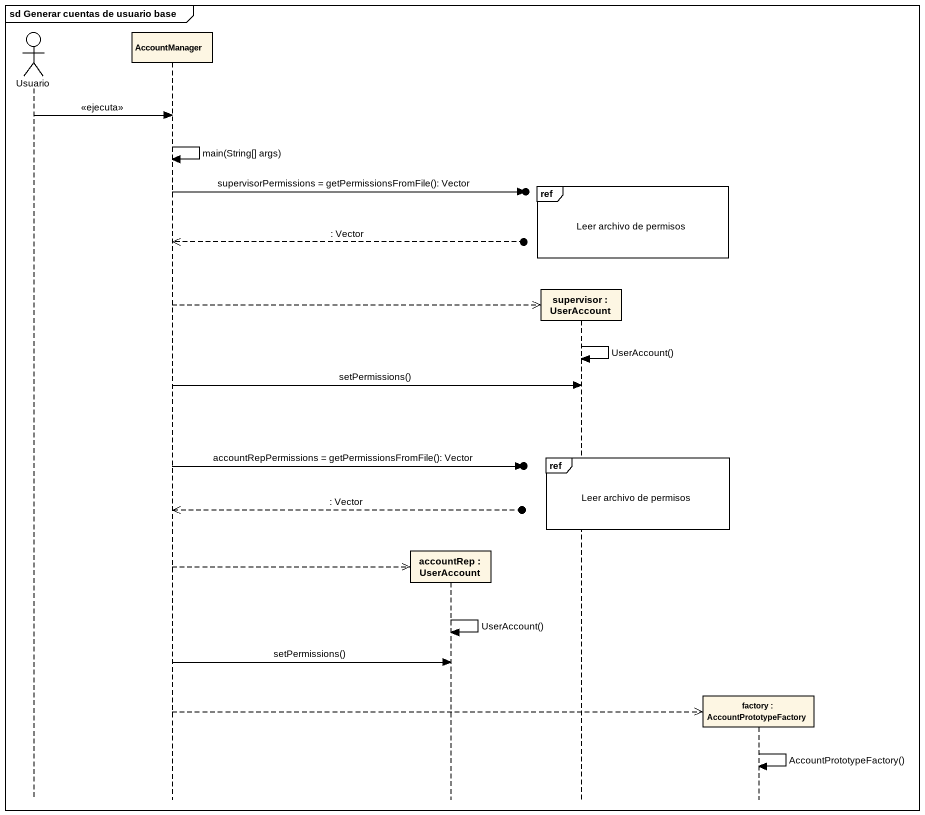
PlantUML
@startuml
mainframe sd Generar cuentas de usuario base
hide footbox
actor Usuario
participant AccountManager
participant "accountRep : UserAccount" as accountRep
participant "supervisor : UserAccount" as supervisor
participant "factory : AccountPrototypeFactory" as factory

Usuario -> AccountManager : <<ejecuta>>
AccountManager -> AccountManager : main(String[] args)
ref over supervisor : Leer archivo de permisos
AccountManager ->o] : supervisorPermissions = getPermissionsFromFile(): Vector
AccountManager <<--o] : : Vector
AccountManager -->> supervisor **
supervisor -> supervisor : UserAccount()
AccountManager -> supervisor : setPermissions()
ref over supervisor : Leer archivo de permisos
AccountManager ->o] : accountRepPermissions = getPermissionsFromFile(): Vector
AccountManager <<--o] : : Vector
AccountManager -->> accountRep **
accountRep -> accountRep : UserAccount()
AccountManager -> accountRep : setPermissions()
AccountManager -->> factory **
factory -> factory : AccountPrototypeFactory()
@enduml
